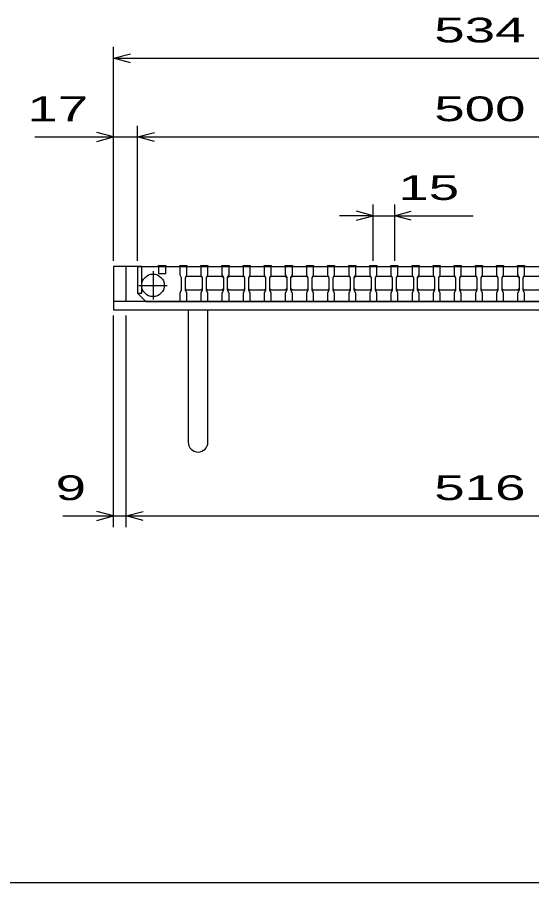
# Model space of a CAD drawing. Units: millimetres, scale not verified. Extents: x -1456 to 1389, y -1026 to 839.
# Drawn here: x -1068 to -703, y -921 to -306 of the extents above; entities that cross this region are included whole.
import ezdxf
from ezdxf.enums import TextEntityAlignment as Align

# ---------------------------------------------------------------- set-up
doc = ezdxf.new("R2010")
doc.units = ezdxf.units.MM
doc.header["$LTSCALE"] = 8
for name, color, linetype, lineweight in [('0_2', 150, 'Continuous', 25), ('16', 3, 'Continuous', 25), ('19', 6, 'Continuous', 25), ('22', 4, 'Continuous', 25)]:
    doc.layers.add(name, color=color, linetype=linetype, lineweight=lineweight)
doc.styles.add('ベクトル', font='')
doc.styles.get('ベクトル').set_extended_font_data('ベクトル')

msp = doc.modelspace()

# ---------------------------------------------------------------- linework, layer by layer
at = {"layer": '0_2'}
msp.add_line((1388.8, -921.2), (-1379.2, -921.2), dxfattribs=at)
at = {"layer": '16'}
for p, q in [((-983, -483), (-983, -502)), ((-980, -483), (-983, -483)), ((-983, -483), (-983, -502)), ((-983, -483), (-483, -483)), ((-980, -502), (-980, -483)), ((-979, -483), (-954, -483)), ((-968, -483), (-968, -482.3)), ((-968, -482.3), (-963, -482.3)), ((-968, -483), (-968, -488)), ((-963, -483), (-968, -483)), ((-963, -482.3), (-963, -483)), ((-963, -488), (-963, -483)), ((-953, -483), (-953, -482.3)), ((-953, -482.3), (-948, -482.3)), ((-953, -483), (-953, -489)), ((-948, -483), (-953, -483)), ((-948, -482.3), (-948, -483)), ((-948, -489), (-948, -483)), ((-938, -483), (-938, -482.3)), ((-938, -482.3), (-933, -482.3)), ((-938, -483), (-938, -489)), ((-933, -483), (-938, -483)), ((-933, -482.3), (-933, -483)), ((-933, -489), (-933, -483)), ((-923, -483), (-923, -482.3)), ((-923, -482.3), (-918, -482.3)), ((-923, -483), (-923, -489)), ((-918, -483), (-923, -483)), ((-918, -482.3), (-918, -483)), ((-918, -489), (-918, -483)), ((-908, -483), (-908, -482.3)), ((-908, -482.3), (-903, -482.3)), ((-908, -483), (-908, -489)), ((-903, -483), (-908, -483)), ((-903, -482.3), (-903, -483)), ((-903, -489), (-903, -483)), ((-893, -483), (-893, -482.3)), ((-893, -482.3), (-888, -482.3)), ((-893, -483), (-893, -489)), ((-888, -483), (-893, -483)), ((-888, -482.3), (-888, -483)), ((-888, -489), (-888, -483)), ((-878, -483), (-878, -482.3)), ((-878, -482.3), (-873, -482.3)), ((-878, -483), (-878, -489)), ((-873, -483), (-878, -483)), ((-873, -482.3), (-873, -483)), ((-873, -489), (-873, -483)), ((-863, -483), (-863, -482.3)), ((-863, -482.3), (-858, -482.3)), ((-863, -483), (-863, -489)), ((-858, -483), (-863, -483)), ((-858, -482.3), (-858, -483)), ((-858, -489), (-858, -483)), ((-848, -483), (-848, -482.3)), ((-848, -482.3), (-843, -482.3)), ((-848, -483), (-848, -489)), ((-843, -483), (-848, -483)), ((-843, -482.3), (-843, -483)), ((-843, -489), (-843, -483)), ((-833, -483), (-833, -482.3)), ((-833, -482.3), (-828, -482.3)), ((-833, -483), (-833, -489)), ((-828, -483), (-833, -483)), ((-828, -482.3), (-828, -483)), ((-828, -489), (-828, -483)), ((-818, -483), (-818, -482.3)), ((-818, -482.3), (-813, -482.3)), ((-818, -483), (-818, -489)), ((-813, -483), (-818, -483)), ((-813, -482.3), (-813, -483)), ((-813, -489), (-813, -483)), ((-803, -483), (-803, -482.3)), ((-803, -482.3), (-798, -482.3)), ((-803, -483), (-803, -489)), ((-798, -483), (-803, -483)), ((-798, -482.3), (-798, -483)), ((-798, -489), (-798, -483)), ((-788, -483), (-788, -482.3)), ((-788, -482.3), (-783, -482.3)), ((-788, -483), (-788, -489)), ((-783, -483), (-788, -483)), ((-783, -482.3), (-783, -483)), ((-783, -489), (-783, -483)), ((-773, -483), (-773, -482.3)), ((-773, -482.3), (-768, -482.3)), ((-773, -483), (-773, -489)), ((-768, -483), (-773, -483)), ((-768, -482.3), (-768, -483)), ((-768, -489), (-768, -483)), ((-758, -483), (-758, -482.3)), ((-758, -482.3), (-753, -482.3)), ((-758, -483), (-758, -489)), ((-753, -483), (-758, -483)), ((-753, -482.3), (-753, -483)), ((-753, -489), (-753, -483)), ((-743, -483), (-743, -482.3)), ((-743, -482.3), (-738, -482.3)), ((-743, -483), (-743, -489)), ((-738, -483), (-743, -483)), ((-738, -482.3), (-738, -483)), ((-738, -489), (-738, -483)), ((-728, -483), (-728, -482.3)), ((-728, -482.3), (-723, -482.3)), ((-728, -483), (-728, -489)), ((-723, -483), (-728, -483)), ((-723, -482.3), (-723, -483)), ((-723, -489), (-723, -483)), ((-713, -483), (-713, -482.3)), ((-713, -482.3), (-708, -482.3)), ((-713, -483), (-713, -489)), ((-708, -483), (-713, -483)), ((-708, -482.3), (-708, -483)), ((-708, -489), (-708, -483)), ((-972, -486.5), (-972, -506.5)), ((-968, -488), (-963, -488)), ((-953, -489), (-952, -491)), ((-952, -491), (-952, -500)), ((-949, -491), (-948, -489)), ((-949, -491), (-948, -490)), ((-949, -500), (-949, -491)), ((-948, -490), (-938, -490)), ((-938, -489), (-937, -491)), ((-938, -490), (-937, -491)), ((-937, -491), (-937, -500)), ((-934, -491), (-933, -489)), ((-934, -491), (-933, -490)), ((-934, -500), (-934, -491)), ((-933, -490), (-923, -490)), ((-923, -489), (-922, -491)), ((-923, -490), (-922, -491)), ((-922, -491), (-922, -500)), ((-919, -491), (-918, -489)), ((-919, -491), (-918, -490)), ((-919, -500), (-919, -491)), ((-918, -490), (-908, -490)), ((-908, -489), (-907, -491)), ((-908, -490), (-907, -491)), ((-907, -491), (-907, -500)), ((-904, -491), (-903, -489)), ((-904, -491), (-903, -490)), ((-904, -500), (-904, -491)), ((-903, -490), (-893, -490)), ((-893, -489), (-892, -491)), ((-893, -490), (-892, -491)), ((-892, -491), (-892, -500)), ((-889, -491), (-888, -489)), ((-889, -491), (-888, -490)), ((-889, -500), (-889, -491)), ((-888, -490), (-878, -490)), ((-878, -489), (-877, -491)), ((-878, -490), (-877, -491)), ((-877, -491), (-877, -500)), ((-874, -491), (-873, -489)), ((-874, -491), (-873, -490)), ((-874, -500), (-874, -491)), ((-873, -490), (-863, -490)), ((-863, -489), (-862, -491)), ((-863, -490), (-862, -491)), ((-862, -491), (-862, -500)), ((-859, -491), (-858, -489)), ((-859, -491), (-858, -490)), ((-859, -500), (-859, -491)), ((-858, -490), (-848, -490)), ((-848, -489), (-847, -491)), ((-848, -490), (-847, -491)), ((-847, -491), (-847, -500)), ((-844, -491), (-843, -489)), ((-844, -491), (-843, -490)), ((-844, -500), (-844, -491)), ((-843, -490), (-833, -490)), ((-833, -489), (-832, -491)), ((-833, -490), (-832, -491)), ((-832, -491), (-832, -500)), ((-829, -491), (-828, -489)), ((-829, -491), (-828, -490)), ((-829, -500), (-829, -491)), ((-828, -490), (-818, -490)), ((-818, -489), (-817, -491)), ((-818, -490), (-817, -491)), ((-817, -491), (-817, -500)), ((-814, -491), (-813, -489)), ((-814, -491), (-813, -490)), ((-814, -500), (-814, -491)), ((-813, -490), (-803, -490)), ((-803, -489), (-802, -491)), ((-803, -490), (-802, -491)), ((-802, -491), (-802, -500)), ((-799, -491), (-798, -489)), ((-799, -491), (-798, -490)), ((-799, -500), (-799, -491)), ((-798, -490), (-788, -490)), ((-788, -489), (-787, -491)), ((-788, -490), (-787, -491)), ((-787, -491), (-787, -500)), ((-784, -491), (-783, -489)), ((-784, -491), (-783, -490)), ((-784, -500), (-784, -491)), ((-783, -490), (-773, -490)), ((-773, -489), (-772, -491)), ((-773, -490), (-772, -491)), ((-772, -491), (-772, -500)), ((-769, -491), (-768, -489)), ((-769, -491), (-768, -490)), ((-769, -500), (-769, -491)), ((-768, -490), (-758, -490)), ((-758, -489), (-757, -491)), ((-758, -490), (-757, -491)), ((-757, -491), (-757, -500)), ((-754, -491), (-753, -489)), ((-754, -491), (-753, -490)), ((-754, -500), (-754, -491)), ((-753, -490), (-743, -490)), ((-743, -489), (-742, -491)), ((-743, -490), (-742, -491)), ((-742, -491), (-742, -500)), ((-739, -491), (-738, -489)), ((-739, -491), (-738, -490)), ((-739, -500), (-739, -491)), ((-738, -490), (-728, -490)), ((-728, -489), (-727, -491)), ((-728, -490), (-727, -491)), ((-727, -491), (-727, -500)), ((-724, -491), (-723, -489)), ((-724, -491), (-723, -490)), ((-724, -500), (-724, -491)), ((-723, -490), (-713, -490)), ((-713, -489), (-712, -491)), ((-713, -490), (-712, -491)), ((-712, -491), (-712, -500)), ((-709, -491), (-708, -489)), ((-709, -491), (-708, -490)), ((-709, -500), (-709, -491)), ((-708, -490), (-698, -490)), ((-982, -496.5), (-962, -496.5)), ((-983, -502), (-980, -502)), ((-983, -502), (-977, -508)), ((-952, -500), (-953, -502)), ((-953, -502), (-953, -508)), ((-948, -500), (-949, -499)), ((-948, -502), (-949, -500)), ((-938, -500), (-948, -500)), ((-948, -508), (-948, -502)), ((-937, -499), (-938, -500)), ((-937, -500), (-938, -502)), ((-938, -502), (-938, -508)), ((-933, -500), (-934, -499)), ((-933, -502), (-934, -500)), ((-923, -500), (-933, -500)), ((-933, -508), (-933, -502)), ((-922, -499), (-923, -500)), ((-922, -500), (-923, -502)), ((-923, -502), (-923, -508)), ((-918, -500), (-919, -499)), ((-918, -502), (-919, -500)), ((-908, -500), (-918, -500)), ((-918, -508), (-918, -502)), ((-907, -499), (-908, -500)), ((-907, -500), (-908, -502)), ((-908, -502), (-908, -508)), ((-903, -500), (-904, -499)), ((-903, -502), (-904, -500)), ((-893, -500), (-903, -500)), ((-903, -508), (-903, -502)), ((-892, -499), (-893, -500)), ((-892, -500), (-893, -502)), ((-893, -502), (-893, -508)), ((-888, -500), (-889, -499)), ((-888, -502), (-889, -500)), ((-878, -500), (-888, -500)), ((-888, -508), (-888, -502)), ((-877, -499), (-878, -500)), ((-877, -500), (-878, -502)), ((-878, -502), (-878, -508)), ((-873, -500), (-874, -499)), ((-873, -502), (-874, -500)), ((-863, -500), (-873, -500)), ((-873, -508), (-873, -502)), ((-862, -499), (-863, -500)), ((-862, -500), (-863, -502)), ((-863, -502), (-863, -508)), ((-858, -500), (-859, -499)), ((-858, -502), (-859, -500)), ((-848, -500), (-858, -500)), ((-858, -508), (-858, -502)), ((-847, -499), (-848, -500)), ((-847, -500), (-848, -502)), ((-848, -502), (-848, -508)), ((-843, -500), (-844, -499)), ((-843, -502), (-844, -500)), ((-833, -500), (-843, -500)), ((-843, -508), (-843, -502)), ((-832, -499), (-833, -500)), ((-832, -500), (-833, -502)), ((-833, -502), (-833, -508)), ((-828, -500), (-829, -499)), ((-828, -502), (-829, -500)), ((-818, -500), (-828, -500)), ((-828, -508), (-828, -502)), ((-817, -499), (-818, -500)), ((-817, -500), (-818, -502)), ((-818, -502), (-818, -508)), ((-813, -500), (-814, -499)), ((-813, -502), (-814, -500)), ((-803, -500), (-813, -500)), ((-813, -508), (-813, -502)), ((-802, -499), (-803, -500)), ((-802, -500), (-803, -502)), ((-803, -502), (-803, -508)), ((-798, -500), (-799, -499)), ((-798, -502), (-799, -500)), ((-788, -500), (-798, -500)), ((-798, -508), (-798, -502)), ((-787, -499), (-788, -500)), ((-787, -500), (-788, -502)), ((-788, -502), (-788, -508)), ((-783, -500), (-784, -499)), ((-783, -502), (-784, -500)), ((-773, -500), (-783, -500)), ((-783, -508), (-783, -502)), ((-772, -499), (-773, -500)), ((-772, -500), (-773, -502)), ((-773, -502), (-773, -508)), ((-768, -500), (-769, -499)), ((-768, -502), (-769, -500)), ((-758, -500), (-768, -500)), ((-768, -508), (-768, -502)), ((-757, -499), (-758, -500)), ((-757, -500), (-758, -502)), ((-758, -502), (-758, -508)), ((-753, -500), (-754, -499)), ((-753, -502), (-754, -500)), ((-743, -500), (-753, -500)), ((-753, -508), (-753, -502)), ((-742, -499), (-743, -500)), ((-742, -500), (-743, -502)), ((-743, -502), (-743, -508)), ((-738, -500), (-739, -499)), ((-738, -502), (-739, -500)), ((-728, -500), (-738, -500)), ((-738, -508), (-738, -502)), ((-727, -499), (-728, -500)), ((-727, -500), (-728, -502)), ((-728, -502), (-728, -508)), ((-723, -500), (-724, -499)), ((-723, -502), (-724, -500)), ((-713, -500), (-723, -500)), ((-723, -508), (-723, -502)), ((-712, -499), (-713, -500)), ((-712, -500), (-713, -502)), ((-713, -502), (-713, -508)), ((-708, -500), (-709, -499)), ((-708, -502), (-709, -500)), ((-698, -500), (-708, -500)), ((-708, -508), (-708, -502)), ((-977, -508), (-483, -508)), ((-953, -508), (-948, -508)), ((-938, -508), (-933, -508)), ((-923, -508), (-918, -508)), ((-908, -508), (-903, -508)), ((-893, -508), (-888, -508)), ((-878, -508), (-873, -508)), ((-863, -508), (-858, -508)), ((-848, -508), (-843, -508)), ((-833, -508), (-828, -508)), ((-818, -508), (-813, -508)), ((-803, -508), (-798, -508)), ((-788, -508), (-783, -508)), ((-773, -508), (-768, -508)), ((-758, -508), (-753, -508)), ((-743, -508), (-738, -508)), ((-728, -508), (-723, -508)), ((-713, -508), (-708, -508))]:
    msp.add_line(p, q, dxfattribs=at)
msp.add_circle((-972, -496.5), 8, dxfattribs=at)
at = {"layer": '19'}
for p, q in [((-983, -483), (-1000, -483)), ((-1000, -483), (-1000, -514)), ((-991, -508), (-991, -483)), ((-991, -508), (-1000, -508)), ((-475, -508), (-991, -508)), ((-1000, -514), (-466, -514)), ((-947, -514), (-947, -608)), ((-933, -608), (-933, -514))]:
    msp.add_line(p, q, dxfattribs=at)
msp.add_arc((-940, -608), 7, 180, 0, dxfattribs=at)
at = {"layer": '22'}
for p, q in [((-1000, -479), (-1000, -327)), ((-1000, -335), (-988, -331.8)), ((-988, -338.2), (-1000, -335)), ((-1000, -335), (-466, -335)), ((-1000, -479), (-1000, -383)), ((-983, -479), (-983, -383)), ((-1056, -391), (-1000, -391)), ((-1000, -391), (-1012, -387.8)), ((-1012, -394.2), (-1000, -391)), ((-1000, -391), (-983, -391)), ((-983, -391), (-971, -387.8)), ((-971, -394.2), (-983, -391)), ((-983, -391), (-483, -391)), ((-815.5, -479), (-815.5, -439)), ((-800.5, -439), (-800.5, -479)), ((-815.5, -447), (-839.5, -447)), ((-815.5, -447), (-827.5, -443.8)), ((-827.5, -450.2), (-815.5, -447)), ((-815.5, -447), (-800.5, -447)), ((-800.5, -447), (-788.5, -443.8)), ((-788.5, -450.2), (-800.5, -447)), ((-800.5, -447), (-744.5, -447)), ((-1000, -668.4), (-1000, -518)), ((-991, -668.4), (-991, -518)), ((-1000, -660.4), (-1012, -657.2)), ((-991, -660.4), (-979, -657.2)), ((-1036, -660.4), (-1000, -660.4)), ((-1012, -663.6), (-1000, -660.4)), ((-1000, -660.4), (-991, -660.4)), ((-979, -663.6), (-991, -660.4)), ((-991, -660.4), (-475, -660.4))]:
    msp.add_line(p, q, dxfattribs=at)

# ---------------------------------------------------------------- texts
at = {"layer": '22', "color": 2, "style": 'ベクトル', "width": 1.65}
for s, p in [(' 534 ', (-783, -315)), (' 17 ', (-1072, -371)), (' 500 ', (-783, -371)), (' 15 ', (-808.5, -427)), (' 9 ', (-1052, -640.4)), (' 516 ', (-783, -640.4))]:
    msp.add_text(s, height=17.6, dxfattribs=at).set_placement(p, align=Align.MIDDLE_LEFT)

doc.saveas('drawing.dxf')
